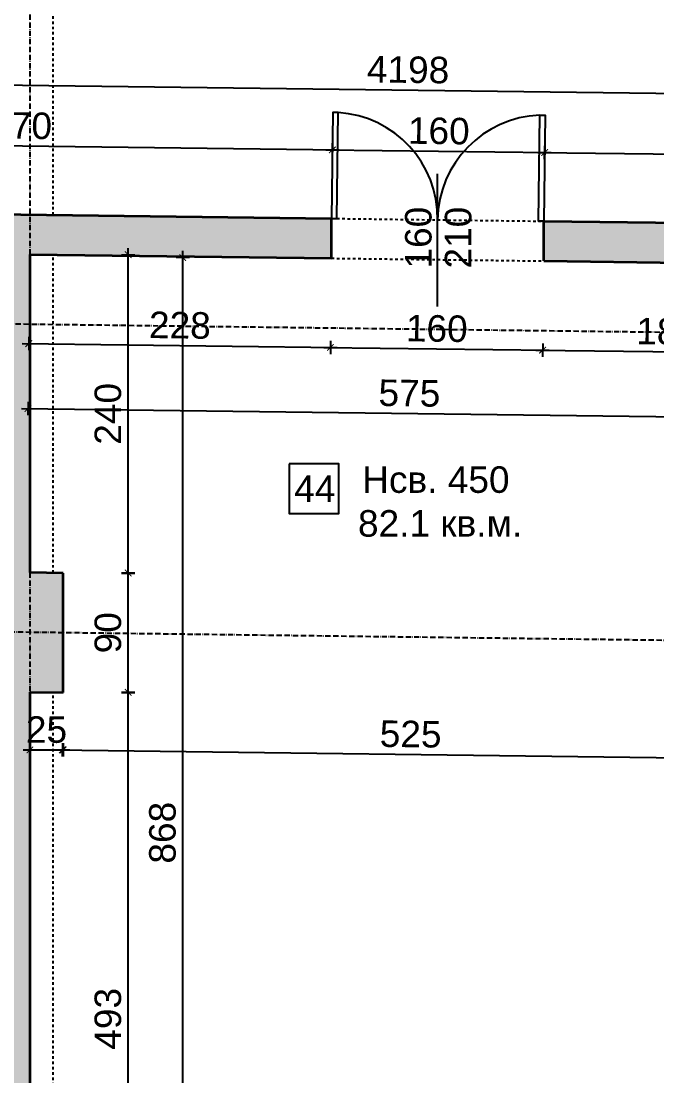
# Model space of a CAD drawing. Header units: inches. Extents: x -72385 to 39588, y -6525 to 66685.
# Drawn here: x -43532 to -43052, y 22463 to 23259 of the extents above; entities that cross this region are included whole.
import ezdxf

# ---------------------------------------------------------------- set-up
doc = ezdxf.new("R2010")
doc.units = ezdxf.units.IN
doc.header["$MEASUREMENT"] = 0
doc.linetypes.add('DashDot', pattern=[0.6, 0.4, -0.1, 0, -0.1])
doc.linetypes.add('Hidden', pattern=[0.4, 0.2, -0.2])
for name, color, linetype, lineweight in [('Врати', 251, 'Continuous', 25), ('Линия на разрез', 252, 'DashDot', 25), ('Надписи Hсв', 252, 'Continuous', 25), ('Надписи врати', 252, 'Continuous', 25), ('Надписи коти вътрешни', 252, 'Continuous', 25), ('Надписи номера на пом.', 252, 'Continuous', 25), ('Надписи площ', 252, 'Continuous', 25), ('Оси', 252, 'DashDot', 25), ('Пунктир', 253, 'Hidden', 25), ('Разрезни линии', 7, 'Continuous', 35), ('Щрих стени', 254, 'Continuous', 25)]:
    doc.layers.add(name, color=color, linetype=linetype, lineweight=lineweight)
doc.styles.add('Arial Regular', font='arial.ttf')
doc.styles.get("Standard").update_dxf_attribs({"font": 'arial.ttf'})
doc.dimstyles.new('Annotative', dxfattribs={"dimscale": 0, "dimtxt": 20, "dimasz": 5, "dimexe": 5, "dimexo": 5, "dimgap": 5, "dimtad": 1, "dimdec": 0, "dimzin": 0, "dimdsep": 46, "dimtxsty": 'Standard', "dimblk": 'ARCHTICK', "dimcen": 5, "dimdle": 5, "dimadec": 0, "dimazin": 0, "dimtfac": 1, "dimtdec": 0, "dimtofl": 0, "dimtmove": 0, "dimatfit": 3, "dimldrblk": 'ARCHTICK', "dimfxl": 5, "dimfxlon": 1, "dimtolj": 1, "dimtzin": 0, "dimarcsym": 1})

# ---------------------------------------------------------------- blocks, each defined once
blk = doc.blocks.new('_ArchTick')
at = {"color": 0, "linetype": 'ByBlock', "const_width": 0.15}
blk.add_lwpolyline([(-0.5, -0.5), (0.5, 0.5)], dxfattribs=at)
blk = doc.blocks.new('*D2948')
at = {"layer": 'Defpoints', "color": 0, "ltscale": 50, "transparency": 16777216}
for p in [(-43524.84, 23082.98), (-43297.34, 23080.08), (-43298.19, 23012.84)]:
    blk.add_point(p, dxfattribs=at)
at = {"layer": 'Надписи коти вътрешни', "color": 0, "lineweight": -2, "ltscale": 50, "transparency": 16777216}
for p, q in [((-43525.63, 23020.73), (-43525.76, 23010.73)), ((-43298.13, 23017.84), (-43298.26, 23007.84)), ((-43530.69, 23015.8), (-43293.19, 23012.77))]:
    blk.add_line(p, q, dxfattribs=at)
at = {"layer": 'Надписи коти вътрешни', "color": 0, "lineweight": -2, "ltscale": 50, "transparency": 16777216, "xscale": 5, "yscale": 5, "zscale": 5}
for p, rotation in [((-43525.69, 23015.73), 179.2706286525493), ((-43298.19, 23012.84), 359.2706286525493)]:
    blk.add_blockref('_ArchTick', p, dxfattribs=dict(at, rotation=rotation))
at = {"layer": 'Надписи коти вътрешни', "color": 0, "ltscale": 50, "transparency": 16777216, "insert": (-43411.75, 23029.49), "char_height": 20, "attachment_point": 5, "rotation": 359.27063}
blk.add_mtext('\\A1;228', dxfattribs=at)
blk = doc.blocks.new('*D2949')
at = {"layer": 'Defpoints', "color": 0, "ltscale": 50, "transparency": 16777216}
for p in [(-43297.34, 23080.08), (-43137.34, 23078.05), (-43138.19, 23010.8)]:
    blk.add_point(p, dxfattribs=at)
at = {"layer": 'Надписи коти вътрешни', "color": 0, "lineweight": -2, "ltscale": 50, "transparency": 16777216}
for p, q in [((-43298.13, 23017.84), (-43298.26, 23007.84)), ((-43303.19, 23012.9), (-43133.19, 23010.74)), ((-43138.13, 23015.8), (-43138.26, 23005.8))]:
    blk.add_line(p, q, dxfattribs=at)
at = {"layer": 'Надписи коти вътрешни', "color": 0, "lineweight": -2, "ltscale": 50, "transparency": 16777216, "xscale": 5, "yscale": 5, "zscale": 5}
for p, rotation in [((-43298.19, 23012.84), 179.2706286525489), ((-43138.19, 23010.8), 359.2706286525489)]:
    blk.add_blockref('_ArchTick', p, dxfattribs=dict(at, rotation=rotation))
at = {"layer": 'Надписи коти вътрешни', "color": 0, "ltscale": 50, "transparency": 16777216, "insert": (-43218, 23027.03), "char_height": 20, "attachment_point": 5, "rotation": 359.27063}
blk.add_mtext('\\A1;160', dxfattribs=at)
blk = doc.blocks.new('*D4101')
at = {"layer": 'Defpoints', "color": 0, "ltscale": 50, "transparency": 16777216}
for p in [(-43137.34, 23078.05), (-42949.84, 23075.66), (-42950.69, 23008.41)]:
    blk.add_point(p, dxfattribs=at)
at = {"layer": 'Надписи коти вътрешни', "color": 0, "lineweight": -2, "ltscale": 50, "transparency": 16777216}
for p, q in [((-43143.19, 23010.86), (-42945.69, 23008.35)), ((-43138.13, 23015.8), (-43138.26, 23005.8)), ((-42950.63, 23013.41), (-42950.76, 23003.41))]:
    blk.add_line(p, q, dxfattribs=at)
at = {"layer": 'Надписи коти вътрешни', "color": 0, "lineweight": -2, "ltscale": 50, "transparency": 16777216, "xscale": 5, "yscale": 5, "zscale": 5}
for p, rotation in [((-43138.19, 23010.8), 179.2706286525255), ((-42950.69, 23008.41), 359.2706286525255)]:
    blk.add_blockref('_ArchTick', p, dxfattribs=dict(at, rotation=rotation))
at = {"layer": 'Надписи коти вътрешни', "color": 0, "ltscale": 50, "transparency": 16777216, "insert": (-43044.25, 23024.82), "char_height": 20, "attachment_point": 5, "rotation": 359.27063}
blk.add_mtext('\\A1;188', dxfattribs=at)
blk = doc.blocks.new('*D4603')
at = {"layer": 'Defpoints', "color": 0, "ltscale": 50, "transparency": 16777216}
for p in [(-43524.84, 23082.98), (-42949.84, 23075.66), (-42951.32, 22959.44)]:
    blk.add_point(p, dxfattribs=at)
at = {"layer": 'Надписи коти вътрешни', "color": 0, "lineweight": -2, "ltscale": 50, "transparency": 16777216}
for p, q in [((-43526.25, 22971.76), (-43526.38, 22961.76)), ((-43531.32, 22966.82), (-42946.32, 22959.38)), ((-42951.25, 22964.44), (-42951.38, 22954.44))]:
    blk.add_line(p, q, dxfattribs=at)
at = {"layer": 'Надписи коти вътрешни', "color": 0, "lineweight": -2, "ltscale": 50, "transparency": 16777216, "xscale": 5, "yscale": 5, "zscale": 5}
for p, rotation in [((-43526.32, 22966.76), 179.2706286525415), ((-42951.32, 22959.44), 359.2706286525415)]:
    blk.add_blockref('_ArchTick', p, dxfattribs=dict(at, rotation=rotation))
at = {"layer": 'Надписи коти вътрешни', "color": 0, "ltscale": 50, "transparency": 16777216, "insert": (-43238.62, 22978.27), "char_height": 20, "attachment_point": 5, "rotation": 359.27063}
blk.add_mtext('\\A1;575', dxfattribs=at)
blk = doc.blocks.new('*D2987')
at = {"layer": 'Defpoints', "color": 0, "ltscale": 50, "transparency": 16777216}
for p in [(-43507.34, 23082.76), (-43450.75, 23082.76), (-43507.34, 22842.74)]:
    blk.add_point(p, dxfattribs=at)
at = {"layer": 'Надписи коти вътрешни', "color": 0, "lineweight": -2, "ltscale": 50, "transparency": 16777216}
for p, q in [((-43450.75, 22837.74), (-43450.75, 23087.76)), ((-43455.75, 23082.76), (-43445.75, 23082.76)), ((-43455.75, 22842.74), (-43445.75, 22842.74))]:
    blk.add_line(p, q, dxfattribs=at)
at = {"layer": 'Надписи коти вътрешни', "color": 0, "lineweight": -2, "ltscale": 50, "transparency": 16777216, "xscale": 5, "yscale": 5, "zscale": 5}
for p, rotation in [((-43450.75, 23082.76), 90), ((-43450.75, 22842.74), 270)]:
    blk.add_blockref('_ArchTick', p, dxfattribs=dict(at, rotation=rotation))
at = {"layer": 'Надписи коти вътрешни', "color": 0, "ltscale": 50, "transparency": 16777216, "insert": (-43465.96, 22962.75), "char_height": 20, "attachment_point": 5, "rotation": 90}
blk.add_mtext('\\A1;240', dxfattribs=at)
blk = doc.blocks.new('*D2988')
at = {"layer": 'Defpoints', "color": 0, "ltscale": 50, "transparency": 16777216}
for p in [(-43499.84, 22842.64), (-43450.75, 22842.64), (-43499.84, 22752.63)]:
    blk.add_point(p, dxfattribs=at)
at = {"layer": 'Надписи коти вътрешни', "color": 0, "lineweight": -2, "ltscale": 50, "transparency": 16777216}
for p, q in [((-43455.75, 22842.64), (-43445.75, 22842.64)), ((-43450.75, 22747.63), (-43450.75, 22847.64)), ((-43455.75, 22752.63), (-43445.75, 22752.63))]:
    blk.add_line(p, q, dxfattribs=at)
at = {"layer": 'Надписи коти вътрешни', "color": 0, "lineweight": -2, "ltscale": 50, "transparency": 16777216, "xscale": 5, "yscale": 5, "zscale": 5}
for p, rotation in [((-43450.75, 22842.64), 90), ((-43450.75, 22752.63), 270)]:
    blk.add_blockref('_ArchTick', p, dxfattribs=dict(at, rotation=rotation))
at = {"layer": 'Надписи коти вътрешни', "color": 0, "ltscale": 50, "transparency": 16777216, "insert": (-43465.96, 22797.64), "char_height": 20, "attachment_point": 5, "rotation": 90}
blk.add_mtext('\\A1;90', dxfattribs=at)
blk = doc.blocks.new('*D2989')
at = {"layer": 'Defpoints', "color": 0, "ltscale": 50, "transparency": 16777216}
for p in [(-43507.34, 22752.73), (-43450.75, 22752.73), (-43507.34, 22260.19)]:
    blk.add_point(p, dxfattribs=at)
at = {"layer": 'Надписи коти вътрешни', "color": 0, "lineweight": -2, "ltscale": 50, "transparency": 16777216}
for p, q in [((-43450.75, 22255.19), (-43450.75, 22757.73)), ((-43455.75, 22752.73), (-43445.75, 22752.73)), ((-43455.75, 22260.19), (-43445.75, 22260.19))]:
    blk.add_line(p, q, dxfattribs=at)
at = {"layer": 'Надписи коти вътрешни', "color": 0, "lineweight": -2, "ltscale": 50, "transparency": 16777216, "xscale": 5, "yscale": 5, "zscale": 5}
for p, rotation in [((-43450.75, 22752.73), 90), ((-43450.75, 22260.19), 270)]:
    blk.add_blockref('_ArchTick', p, dxfattribs=dict(at, rotation=rotation))
at = {"layer": 'Надписи коти вътрешни', "color": 0, "ltscale": 50, "transparency": 16777216, "insert": (-43465.97, 22506.46), "char_height": 20, "attachment_point": 5, "rotation": 90}
blk.add_mtext('\\A1;493', dxfattribs=at)
blk = doc.blocks.new('*D2990')
at = {"layer": 'Defpoints', "color": 0, "ltscale": 50, "transparency": 16777216}
for p in [(-43409.6, 23080.61), (-43338.35, 23080.61), (-43338.35, 22213.04)]:
    blk.add_point(p, dxfattribs=at)
at = {"layer": 'Надписи коти вътрешни', "color": 0, "lineweight": -2, "ltscale": 50, "transparency": 16777216}
for p, q in [((-43404.6, 23080.61), (-43414.6, 23080.61)), ((-43409.6, 22208.04), (-43409.6, 23085.61)), ((-43404.6, 22213.04), (-43414.6, 22213.04))]:
    blk.add_line(p, q, dxfattribs=at)
at = {"layer": 'Надписи коти вътрешни', "color": 0, "lineweight": -2, "ltscale": 50, "transparency": 16777216, "xscale": 5, "yscale": 5, "zscale": 5}
for p, rotation in [((-43409.6, 23080.61), 90), ((-43409.6, 22213.04), 270)]:
    blk.add_blockref('_ArchTick', p, dxfattribs=dict(at, rotation=rotation))
at = {"layer": 'Надписи коти вътрешни', "color": 0, "ltscale": 50, "transparency": 16777216, "insert": (-43424.81, 22646.82), "char_height": 20, "attachment_point": 5, "rotation": 90}
blk.add_mtext('\\A1;868', dxfattribs=at)
blk = doc.blocks.new('*D2995')
at = {"layer": 'Defpoints', "color": 0, "ltscale": 50, "transparency": 16777216}
for p in [(-43524.84, 22752.95), (-43499.84, 22752.63), (-43499.84, 22709.27)]:
    blk.add_point(p, dxfattribs=at)
at = {"layer": 'Надписи коти вътрешни', "color": 0, "lineweight": -2, "ltscale": 50, "transparency": 16777216}
for p, q in [((-43524.84, 22714.27), (-43524.84, 22704.27)), ((-43499.84, 22714.27), (-43499.84, 22704.27)), ((-43529.84, 22709.27), (-43494.84, 22709.27))]:
    blk.add_line(p, q, dxfattribs=at)
at = {"layer": 'Надписи коти вътрешни', "color": 0, "lineweight": -2, "ltscale": 50, "transparency": 16777216, "xscale": 5, "yscale": 5, "zscale": 5, "rotation": 180}
blk.add_blockref('_ArchTick', (-43524.84, 22709.27), dxfattribs=at)
at = {"layer": 'Надписи коти вътрешни', "color": 0, "lineweight": -2, "ltscale": 50, "transparency": 16777216, "xscale": 5, "yscale": 5, "zscale": 5}
blk.add_blockref('_ArchTick', (-43499.84, 22709.27), dxfattribs=at)
at = {"layer": 'Надписи коти вътрешни', "color": 0, "ltscale": 50, "transparency": 16777216, "insert": (-43512.34, 22724.48), "char_height": 20, "attachment_point": 5}
blk.add_mtext('\\A1;25', dxfattribs=at)
blk = doc.blocks.new('*D2996')
at = {"layer": 'Defpoints', "color": 0, "ltscale": 50, "transparency": 16777216}
for p in [(-43499.84, 22752.63), (-42974.84, 22745.95), (-42975.39, 22702.6)]:
    blk.add_point(p, dxfattribs=at)
at = {"layer": 'Надписи коти вътрешни', "color": 0, "lineweight": -2, "ltscale": 50, "transparency": 16777216}
for p, q in [((-43500.33, 22714.28), (-43500.45, 22704.28)), ((-43505.39, 22709.34), (-42970.39, 22702.53)), ((-42975.33, 22707.6), (-42975.45, 22697.6))]:
    blk.add_line(p, q, dxfattribs=at)
at = {"layer": 'Надписи коти вътрешни', "color": 0, "lineweight": -2, "ltscale": 50, "transparency": 16777216, "xscale": 5, "yscale": 5, "zscale": 5}
for p, rotation in [((-43500.39, 22709.28), 179.2706286525475), ((-42975.39, 22702.6), 359.2706286525474)]:
    blk.add_blockref('_ArchTick', p, dxfattribs=dict(at, rotation=rotation))
at = {"layer": 'Надписи коти вътрешни', "color": 0, "ltscale": 50, "transparency": 16777216, "insert": (-43237.7, 22721.15), "char_height": 20, "attachment_point": 5, "rotation": 359.27063}
blk.add_mtext('\\A1;525', dxfattribs=at)
blk = doc.blocks.new('*D3033')
at = {"layer": 'Defpoints', "color": 0, "ltscale": 50, "transparency": 16777216}
for p in [(-43296.68, 23161.87), (-43767.34, 23116.07), (-43297.34, 23110.09)]:
    blk.add_point(p, dxfattribs=at)
at = {"layer": 'Надписи коти вътрешни', "color": 0, "lineweight": -2, "ltscale": 50, "transparency": 16777216}
for p, q in [((-43771.68, 23167.92), (-43291.68, 23161.81)), ((-43766.74, 23162.86), (-43766.61, 23172.85)), ((-43296.74, 23156.87), (-43296.61, 23166.87))]:
    blk.add_line(p, q, dxfattribs=at)
at = {"layer": 'Надписи коти вътрешни', "color": 0, "lineweight": -2, "ltscale": 50, "transparency": 16777216, "xscale": 5, "yscale": 5, "zscale": 5}
for p, rotation in [((-43766.68, 23167.85), 179.2706286525489), ((-43296.68, 23161.87), 359.2706286525489)]:
    blk.add_blockref('_ArchTick', p, dxfattribs=dict(at, rotation=rotation))
at = {"layer": 'Надписи коти вътрешни', "color": 0, "ltscale": 50, "transparency": 16777216, "insert": (-43531.48, 23180.07), "char_height": 20, "attachment_point": 5, "rotation": 359.27063}
blk.add_mtext('\\A1;470', dxfattribs=at)
blk = doc.blocks.new('*D3034')
at = {"layer": 'Defpoints', "color": 0, "ltscale": 50, "transparency": 16777216}
for p in [(-43136.68, 23159.83), (-43297.34, 23110.09), (-43137.34, 23108.05)]:
    blk.add_point(p, dxfattribs=at)
at = {"layer": 'Надписи коти вътрешни', "color": 0, "lineweight": -2, "ltscale": 50, "transparency": 16777216}
for p, q in [((-43301.68, 23161.93), (-43131.68, 23159.77)), ((-43296.74, 23156.87), (-43296.61, 23166.87)), ((-43136.74, 23154.83), (-43136.61, 23164.83))]:
    blk.add_line(p, q, dxfattribs=at)
at = {"layer": 'Надписи коти вътрешни', "color": 0, "lineweight": -2, "ltscale": 50, "transparency": 16777216, "xscale": 5, "yscale": 5, "zscale": 5}
for p, rotation in [((-43296.68, 23161.87), 179.2706286525489), ((-43136.68, 23159.83), 359.2706286525489)]:
    blk.add_blockref('_ArchTick', p, dxfattribs=dict(at, rotation=rotation))
at = {"layer": 'Надписи коти вътрешни', "color": 0, "ltscale": 50, "transparency": 16777216, "insert": (-43216.48, 23176.06), "char_height": 20, "attachment_point": 5, "rotation": 359.27063}
blk.add_mtext('\\A1;160', dxfattribs=at)
blk = doc.blocks.new('*D3035')
at = {"layer": 'Defpoints', "color": 0, "ltscale": 50, "transparency": 16777216}
for p in [(-42109.18, 23146.75), (-43137.34, 23108.05), (-42109.84, 23094.97)]:
    blk.add_point(p, dxfattribs=at)
at = {"layer": 'Надписи коти вътрешни', "color": 0, "lineweight": -2, "ltscale": 50, "transparency": 16777216}
for p, q in [((-43141.68, 23159.9), (-42104.18, 23146.69)), ((-43136.74, 23154.83), (-43136.61, 23164.83)), ((-42109.24, 23141.75), (-42109.11, 23151.75))]:
    blk.add_line(p, q, dxfattribs=at)
at = {"layer": 'Надписи коти вътрешни', "color": 0, "lineweight": -2, "ltscale": 50, "transparency": 16777216, "xscale": 5, "yscale": 5, "zscale": 5}
for p, rotation in [((-43136.68, 23159.83), 179.270628652549), ((-42109.18, 23146.75), 359.270628652549)]:
    blk.add_blockref('_ArchTick', p, dxfattribs=dict(at, rotation=rotation))
at = {"layer": 'Надписи коти вътрешни', "color": 0, "ltscale": 50, "transparency": 16777216, "insert": (-42622.73, 23168.5), "char_height": 20, "attachment_point": 5, "rotation": 359.27063}
blk.add_mtext('\\A1;1028', dxfattribs=at)
blk = doc.blocks.new('*D4619')
at = {"layer": 'Defpoints', "color": 0, "ltscale": 50, "transparency": 16777216}
for p in [(-41141.09, 23180.29), (-45339.84, 23136.09), (-41142.34, 23082.65)]:
    blk.add_point(p, dxfattribs=at)
at = {"layer": 'Надписи коти вътрешни', "color": 0, "lineweight": -2, "ltscale": 50, "transparency": 16777216}
for p, q in [((-45338.66, 23228.73), (-45338.53, 23238.73)), ((-45343.59, 23233.79), (-41136.09, 23180.23)), ((-41141.16, 23175.29), (-41141.03, 23185.29))]:
    blk.add_line(p, q, dxfattribs=at)
at = {"layer": 'Надписи коти вътрешни', "color": 0, "lineweight": -2, "ltscale": 50, "transparency": 16777216, "xscale": 5, "yscale": 5, "zscale": 5}
for p, rotation in [((-45338.59, 23233.73), 179.270628652549), ((-41141.09, 23180.29), 359.270628652549)]:
    blk.add_blockref('_ArchTick', p, dxfattribs=dict(at, rotation=rotation))
at = {"layer": 'Надписи коти вътрешни', "color": 0, "ltscale": 50, "transparency": 16777216, "insert": (-43239.65, 23222.22), "char_height": 20, "attachment_point": 5, "rotation": 359.27063}
blk.add_mtext('\\A1;4198', dxfattribs=at)

msp = doc.modelspace()

# ---------------------------------------------------------------- hatches: boundary and pattern name
at = {"layer": 'Щрих стени', "ltscale": 10}
h = msp.add_hatch(color=256, dxfattribs=at)
h.dxf.hatch_style = 1
h.paths.add_polyline_path([(-42007.34, 22196.09), (-42042.34, 22196.54), (-42042.34, 22161.53), (-42007.34, 22161.09)])
h.paths.add_polyline_path([(-42307.34, 22244.91), (-42309.84, 22244.95), (-42309.84, 22737.49), (-42299.84, 22737.36), (-42299.84, 22827.37), (-42309.84, 22827.49), (-42309.84, 23067.51), (-42109.84, 23064.97), (-42109.84, 23094.97), (-43137.34, 23108.05), (-43137.34, 23078.05), (-42949.84, 23075.66), (-42949.84, 22925.65), (-42944.84, 22925.58), (-42944.84, 23075.6), (-42339.84, 23067.89), (-42339.84, 22827.87), (-42349.84, 22828), (-42349.84, 22742.99), (-42899.84, 22750), (-42899.84, 22835), (-42949.84, 22835.64), (-42949.84, 22780.64), (-42974.84, 22780.95), (-42974.84, 22745.95), (-42949.84, 22745.63), (-42339.84, 22737.87), (-42339.84, 22245.33), (-42342.34, 22245.36), (-42342.34, 22165.35), (-42307.34, 22164.91)])
h.paths.add_polyline_path([(-42607.34, 22203.73), (-42642.34, 22204.17), (-42642.34, 22169.17), (-42607.34, 22168.73)], flags=17)
h.paths.add_polyline_path([(-42907.34, 22252.55), (-42942.34, 22253), (-42942.34, 22172.99), (-42907.34, 22172.55)], flags=17)
h.paths.add_polyline_path([(-43207.34, 22211.37), (-43242.34, 22211.81), (-43242.34, 22176.81), (-43207.34, 22176.36)])
h.paths.add_polyline_path([(-43507.34, 22260.19), (-43524.84, 22260.41), (-43524.84, 22752.95), (-43499.84, 22752.63), (-43499.84, 22842.64), (-43524.84, 22842.96), (-43524.84, 23082.98), (-43297.34, 23080.08), (-43297.34, 23110.09), (-43767.34, 23116.07), (-43767.34, 23086.07), (-43554.84, 23083.36), (-43554.84, 22843.34), (-43579.84, 22843.66), (-43579.84, 22753.65), (-43554.84, 22753.34), (-43554.84, 22260.8), (-43572.34, 22261.02), (-43572.34, 22181.01), (-43507.34, 22180.18)])
h.paths.add_polyline_path([(-43837.34, 22219.39), (-43872.34, 22219.83), (-43872.34, 22184.83), (-43837.34, 22184.39)])
h.paths.add_polyline_path([(-44137.34, 22268.21), (-44139.84, 22268.24), (-44139.84, 22760.78), (-44129.84, 22760.66), (-44129.84, 22820.66), (-43937.34, 22818.21), (-43937.34, 23088.23), (-43927.34, 23088.1), (-43927.34, 23118.11), (-44629.84, 23127.05), (-44629.84, 23097.05), (-44597.34, 23096.63), (-44597.34, 22966.62), (-44567.34, 22966.24), (-44567.34, 23096.25), (-43967.34, 23088.61), (-43967.34, 22848.59), (-44567.34, 22856.23), (-44567.34, 22876.23), (-44597.34, 22876.62), (-44597.34, 22856.61), (-44609.84, 22856.77), (-44609.84, 22826.77), (-44179.84, 22821.3), (-44179.84, 22796.29), (-44204.84, 22796.61), (-44204.84, 22761.61), (-44179.84, 22761.29), (-44169.84, 22761.16), (-44169.84, 22268.62), (-44172.34, 22268.66), (-44172.34, 22188.65), (-44137.34, 22188.2)])
h.paths.add_polyline_path([(-44437.34, 22227.03), (-44472.34, 22227.47), (-44472.34, 22192.47), (-44437.34, 22192.02)], flags=17)

# ---------------------------------------------------------------- linework, layer by layer
at = {"layer": 'Врати', "ltscale": 50}
for points in [[(-43297.34, 23110.09), (-43293.34, 23110.04), (-43292.32, 23190.04), (-43296.32, 23190.09)], [(-43137.34, 23108.05), (-43141.34, 23108.1), (-43140.32, 23188.1), (-43136.32, 23188.05)]]:
    msp.add_lwpolyline(points, close=True, dxfattribs=at)
for centre, start, end in [((-43297.34, 23110.09), 359.27063, 86.40464), ((-43137.34, 23108.05), 92.13661, 179.27063)]:
    msp.add_arc(centre, 80.01, start, end, dxfattribs=at)
at = {"layer": 'Линия на разрез', "ltscale": 10}
msp.add_lwpolyline([(-52598.95, 23194.44), (-52599.57, 23146), (-41314.83, 23002.34), (-41314.83, 22502.3), (-40059.7, 22486.32), (-40059.06, 22536.61)], dxfattribs=at)
at = {"layer": 'Надписи врати', "ltscale": 50}
msp.add_line((-43217.43, 23043.68), (-43217.43, 23143.68), dxfattribs=at)
at = {"layer": 'Надписи номера на пом.', "ltscale": 50}
msp.add_lwpolyline([(-43329.32, 22925.01), (-43329.32, 22887.51), (-43291.82, 22887.51), (-43291.82, 22925.01)], close=True, dxfattribs=at)
at = {"layer": 'Оси', "ltscale": 10}
for points in [[(-43504.85, 24497.84), (-43504.85, 24477.58), (-43524.84, 24477.84), (-43524.84, 21718.12), (-43504.84, 21717.87), (-43504.84, 21697.61)], [(-39839.84, 22751.04), (-51384.84, 22898.02), (-51384.84, 23028.03), (-52799.84, 23046.04)]]:
    msp.add_lwpolyline(points, dxfattribs=at)
at = {"layer": 'Пунктир', "ltscale": 10}
for p, q in [((-43507.34, 23112.76), (-43507.34, 23352.73)), ((-43297.34, 23110.09), (-43137.34, 23108.05)), ((-43507.34, 22842.74), (-43507.34, 23082.76)), ((-43297.34, 23080.08), (-43137.34, 23078.05)), ((-43507.34, 22260.19), (-43507.34, 22752.73))]:
    msp.add_line(p, q, dxfattribs=at)
at = {"layer": 'Разрезни линии', "ltscale": 50}
for p, q in [((-43767.34, 23116.07), (-43297.34, 23110.09)), ((-43297.34, 23080.08), (-43297.34, 23110.09)), ((-43137.34, 23078.05), (-43137.34, 23108.05)), ((-43137.34, 23108.05), (-42109.84, 23094.97)), ((-43524.84, 23082.98), (-43524.84, 22842.96)), ((-43524.84, 23082.98), (-43297.34, 23080.08)), ((-43137.34, 23078.05), (-42949.84, 23075.66)), ((-43499.84, 22842.64), (-43524.84, 22842.96)), ((-43499.84, 22752.63), (-43499.84, 22842.64)), ((-43524.84, 22752.95), (-43524.84, 22260.41)), ((-43524.84, 22752.95), (-43499.84, 22752.63))]:
    msp.add_line(p, q, dxfattribs=at)

# ---------------------------------------------------------------- texts
at = {"layer": 'Надписи Hсв', "ltscale": 100, "insert": (-43274.24, 22923.15), "char_height": 20, "width": 180.4891, "attachment_point": 1, "style": 'Arial Regular'}
msp.add_mtext('\\pxt8;Hсв. 450', dxfattribs=at)
at = {"layer": 'Надписи врати', "ltscale": 100, "char_height": 20, "width": 180.4891, "attachment_point": 1, "rotation": 90, "style": 'Arial Regular'}
for s, insert in [('160', (-43241.95, 23072.34)), ('210', (-43211.95, 23072.34))]:
    msp.add_mtext(s, dxfattribs=dict(at, insert=insert))
at = {"layer": 'Надписи номера на пом.', "ltscale": 100, "insert": (-43400.17, 22916.33), "char_height": 20, "width": 180.4891, "attachment_point": 1, "style": 'Arial Regular'}
msp.add_mtext('\\pxqc;44', dxfattribs=at)
at = {"layer": 'Надписи площ', "ltscale": 100, "insert": (-43277.44, 22890.13), "char_height": 20, "width": 180.4891, "attachment_point": 1, "style": 'Arial Regular'}
msp.add_mtext('82.1 кв.м.', dxfattribs=at)

# ---------------------------------------------------------------- dimensions: what is measured, and where the dimension line sits
at = {"layer": 'Надписи коти вътрешни', "ltscale": 50}
for p1, p2, distance, picture, middle in [((-45339.84, 23136.09), (-41142.34, 23082.65), 97.65, '*D4619', (-43239.65, 23222.22)), ((-43767.34, 23116.07), (-43297.34, 23110.09), 51.79, '*D3033', (-43531.48, 23180.07)), ((-43297.34, 23110.09), (-43137.34, 23108.05), 51.79, '*D3034', (-43216.48, 23176.06)), ((-43137.34, 23108.05), (-42109.84, 23094.97), 51.79, '*D3035', (-42622.73, 23168.5)), ((-43524.84, 23082.98), (-42949.84, 23075.66), -116.23, '*D4603', (-43238.62, 22978.27)), ((-43524.84, 23082.98), (-43297.34, 23080.08), -67.25, '*D2948', (-43411.75, 23029.49)), ((-43297.34, 23080.08), (-43137.34, 23078.05), -67.25, '*D2949', (-43218, 23027.03)), ((-43137.34, 23078.05), (-42949.84, 23075.66), -67.25, '*D4101', (-43044.25, 23024.82)), ((-43499.84, 22752.63), (-42974.84, 22745.95), -43.36, '*D2996', (-43237.7, 22721.15))]:
    dim = msp.add_aligned_dim(p1=p1, p2=p2, distance=distance, dimstyle='Annotative', override={"dimscale": 0, "dimtix": 0, "dimtofl": 0, "dimtmove": 0, "dimatfit": 3}, dxfattribs=at)
    dim.commit()
    dim.dimension.update_dxf_attribs({"geometry": picture, "text_midpoint": middle})
for base, p1, p2, picture, middle in [((-43450.75, 23082.76), (-43507.34, 22842.74), (-43507.34, 23082.76), '*D2987', (-43465.96, 22962.75)), ((-43409.6, 23080.61), (-43338.35, 22213.04), (-43338.35, 23080.61), '*D2990', (-43424.81, 22646.82)), ((-43450.75, 22842.64), (-43499.84, 22752.63), (-43499.84, 22842.64), '*D2988', (-43465.96, 22797.64)), ((-43450.75, 22752.73), (-43507.34, 22260.19), (-43507.34, 22752.73), '*D2989', (-43465.97, 22506.46))]:
    dim = msp.add_linear_dim(base=base, p1=p1, p2=p2, angle=90, dimstyle='Annotative', override={"dimscale": 0, "dimtix": 0, "dimtofl": 0, "dimtmove": 0, "dimatfit": 3}, dxfattribs=at)
    dim.commit()
    dim.dimension.update_dxf_attribs({"geometry": picture, "text_midpoint": middle})
dim = msp.add_linear_dim(base=(-43499.84, 22709.27), p1=(-43524.84, 22752.95), p2=(-43499.84, 22752.63), dimstyle='Annotative', override={"dimscale": 0, "dimtix": 0, "dimtofl": 0, "dimtmove": 0, "dimatfit": 3}, dxfattribs=at)
dim.commit()
dim.dimension.update_dxf_attribs({"geometry": '*D2995', "text_midpoint": (-43512.34, 22709.27), "dimtype": 128})

doc.saveas('drawing.dxf')
